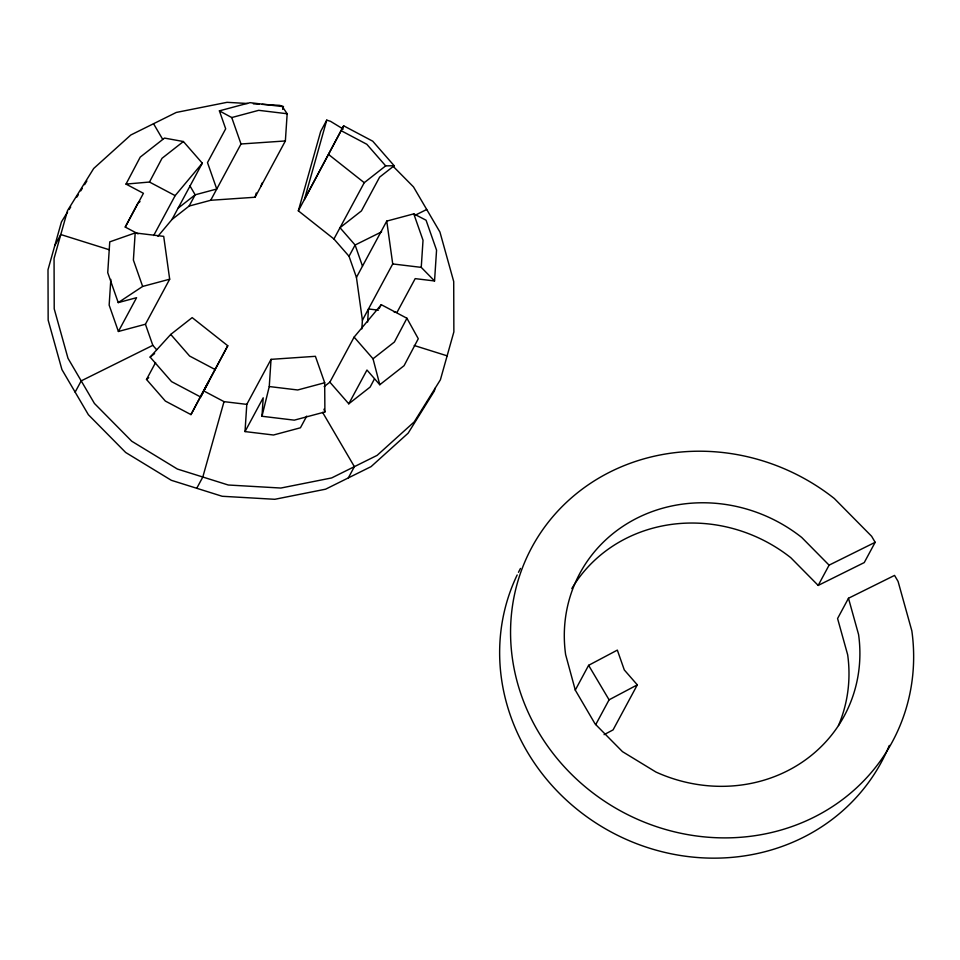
<?xml version="1.0" encoding="UTF-8"?>
<svg xmlns="http://www.w3.org/2000/svg" width="960" height="960" viewBox="0 0 960 960"><rect width="100%" height="100%" fill="white"/><g stroke="black" fill="none" stroke-linecap="round" stroke-linejoin="round"><path stroke-width="1.44" d="M110.832 279.396L109.152 305.1L118.392 331.476L145.428 324.24L169.68 279.204L163.704 236.364L135.18 232.932L109.752 241.86L107.736 272.664L118.236 302.604L136.572 297.696L118.392 331.476M135.18 232.932L133.392 260.064L142.644 286.44L118.236 302.604M245.016 431.58L246.792 404.376L271.044 359.352L315.408 356.316L324.684 382.752L324.9 411.96L294.288 420.156L261.984 416.268L263.196 397.812L245.016 431.58L273.468 435.012L300.432 427.788L306.732 416.1M261.984 416.268L269.256 386.544L271.044 359.352M157.956 236.256L171.996 219.48L189.108 206.064L210.696 200.28L255.06 197.244L285.372 140.952L287.16 113.748L282.312 106.56L250.008 102.66L219.396 110.856L225.684 128.808L207.492 162.576L216.756 189.024L195.168 194.808L178.056 208.224M361.836 328.92L362.412 320.232L356.436 277.392L349.032 256.272L333.936 238.98L298.344 210.828L320.688 131.4L326.748 120.132L330.54 121.332L343.212 129.06M367.62 322.008L368.472 308.964L378.456 310.176M413.784 213.864L426.06 220.212L436.56 250.152L434.544 280.956L421.248 267.372L423.024 240.24L413.784 213.864L386.748 221.1L356.436 277.392M255.06 197.244L256.26 192.984M261.132 185.988L261.924 183.144M282.672 109.392L283.464 106.548L279.672 105.36L262.14 104.352M155.592 362.568L146.496 379.452L165.348 401.064L190.956 414.612L203.52 390.792L224.016 401.64L202.812 477.024L196.752 488.28M326.748 120.132L304.404 199.572L343.68 125.82L372.744 141.204L394.164 165.732L379.62 177.132L361.428 210.912L339.996 227.712L355.104 245.016L362.496 266.136M435.12 388.212L434.328 391.032L408.156 433.152L371.064 466.632L325.584 489.192L274.8 499.296L222.18 496.272L171.324 480.3L125.676 452.484L88.368 414.708L61.92 369.564L48.156 320.112L48 269.736L61.464 221.856L67.62 211.944M298.344 210.828L343.68 125.82M138.072 233.868L125.244 227.076L143.424 193.308L126.012 184.092L140.232 157.116L164.508 138.084L183.396 141.528L202.308 163.188L171.996 219.48M125.244 227.076L137.772 203.328L140.028 201.564M126.012 184.092L149.484 182.04L162.024 158.292L183.396 141.528M200.616 396.996L227.772 345.756L192.168 317.616L170.736 334.428L150.132 357.084L171.552 381.612L200.616 396.996L209.148 380.832M374.328 379.128L370.152 387.048L348.78 403.812L329.868 382.152L354.12 337.116L381.264 304.68L406.932 318.252L418.284 338.736L404.064 365.7L379.788 384.732L366.96 370.032L348.78 403.812M406.932 318.252L394.404 342.012L373.02 358.776L379.788 384.732M54.732 245.796L60.792 234.54L109.416 249.804M153.684 235.512L175.152 195.624L202.308 163.188M75.144 392.136L81.204 380.88L152.82 345.348L156.6 349.68M189.108 206.064L195.168 194.808L189.876 185.76M210.696 200.28L241.008 143.988L231.744 117.552L219.396 110.856M204.216 389.508L227.772 345.756M190.956 414.612L208.44 382.128M333.936 238.98L364.248 182.688L385.68 165.876L394.164 165.732M349.032 256.272L355.104 245.016L381.624 231.852M362.412 320.232L392.724 263.94L386.748 221.1M379.188 308.532L381.264 304.68M348.324 477.912L354.384 466.656L322.596 412.368M571.824 588.552A150.192 139.248 28.3 0 1 790.812 557.724L818.184 585.42L864.252 562.572L875.16 542.304L871.632 536.28L834.324 498.516A204.804 189.888 28.3 0 0 525.672 559.956A204.804 189.888 28.3 0 0 686.388 834.372A204.804 189.888 28.3 0 0 911.844 630.876L898.08 581.424L894.552 575.412L848.484 598.26L858.576 634.524A150.192 139.248 28.3 0 1 655.944 772.044L622.476 751.644L595.104 723.948L575.28 690.096L588.612 665.328L617.34 650.112L624.3 669.948L637.32 684.864L613.068 729.9L604.08 734.652M595.74 724.584L609.084 699.816L637.32 684.864M818.184 585.42L829.092 565.152L875.16 542.304M848.484 598.26L837.576 618.528L847.668 654.792A150.192 139.248 28.3 0 1 838.476 725.52M69.168 209.472L70.704 206.988M76.86 197.076L78.396 194.604M80.712 190.884L82.248 188.412M84.564 184.692L86.868 180.972M150.132 357.084L154.608 353.58M146.496 379.452L148.752 377.688M324.168 386.616L329.868 382.152M414.78 215.412L426.72 209.484M231.744 117.552L258.708 110.328L287.16 113.748M142.644 286.44L169.68 279.204M324.684 382.752L297.708 389.976L269.256 386.544M241.008 143.988L285.372 140.952M247.524 103.5L227.064 102.324L176.28 112.44L130.8 135L93.696 168.48L67.524 210.6L54.06 258.48L54.216 308.856L67.992 358.308L94.428 403.452L131.748 441.228L177.384 469.044L228.252 485.004L280.86 488.04L331.644 477.936L377.136 455.364L414.228 421.884L440.4 379.776L453.864 331.896L453.708 281.508L439.944 232.068L413.496 186.912L392.76 165.936M253.368 103.848L259.212 104.184M392.724 263.94L421.248 267.372M434.544 280.956L415.188 278.628L396.996 312.408L394.14 312.06M224.016 401.64L246.792 404.376M414.24 345.504L447.132 355.836M341.22 130.728L366.816 144.276L385.68 165.876M149.484 182.04L175.152 195.624M215.208 369.576L189.6 356.028L170.736 334.428M328.656 154.536L364.248 182.688M829.092 565.152L801.732 537.456A150.192 139.248 28.3 0 0 637.824 517.728A150.192 139.248 28.3 0 0 565.62 654.576L575.28 690.096M609.084 699.816L588.612 665.328M354.12 337.116L373.02 358.776M153.54 123.72L162.624 139.224M323.94 409.2L324.9 411.96M145.428 324.24L152.82 345.348M889.332 745.404A204.804 189.888 28.3 0 1 623.904 838.344A204.804 189.888 28.3 0 1 517.176 574.956M518.472 572.34A204.804 189.888 28.3 0 1 520.476 568.44"/></g></svg>
